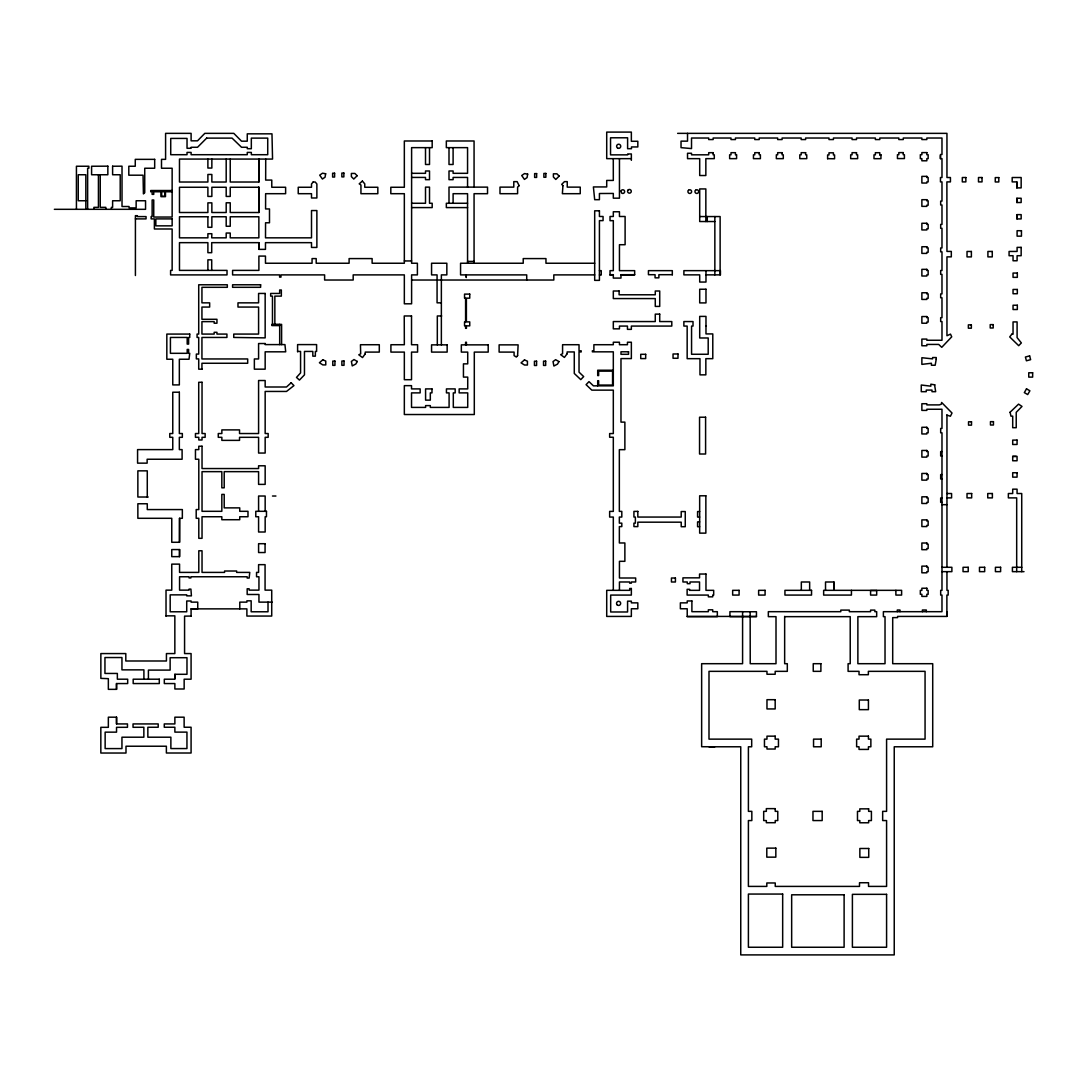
<?xml version="1.0" encoding="UTF-8"?>
<svg xmlns="http://www.w3.org/2000/svg" width="1087" height="1087" viewBox="0 0 1087 1087"><rect width="100%" height="100%" fill="white"/><g stroke="black" fill="none" stroke-linecap="round" stroke-linejoin="round"><path stroke-width="1.5" d="M116.54 723.928L116.54 717.189L108.347 717.189L108.347 727.325L100.833 727.325L100.833 753.033L125.997 753.033L125.997 746.226L166.379 746.226L166.379 753.006L191.081 753.006L191.081 727.244L184.138 727.244L184.124 717.189L174.871 717.189L174.871 723.928L164.273 723.928L164.273 727.244L174.871 727.244L174.871 732.122L186.95 732.122L186.95 748.563L170.876 748.563L170.876 737.203L147.846 737.203L147.846 727.271L158.199 727.244L158.199 723.928L133.035 723.928L133.035 727.298L143.851 727.271L143.851 737.203L121.948 737.203L121.948 748.59L105.14 748.59L105.14 732.149L116.54 732.149L116.54 727.325L127.478 727.298L127.478 723.928L116.54 723.928L116.54 717.148M148.416 679.198L148.416 670.095L170.129 670.095L170.129 657.703L186.978 657.703L186.978 674.293L174.885 674.293L174.871 679.198L164.314 679.198L164.314 683.56L174.871 683.56L174.871 688.995L184.151 688.995L184.151 679.198L191.081 679.198L191.081 653.572L184.573 653.572L184.573 616.139L191.081 616.057M265.717 159.069L265.663 180.075L271.777 180.075L271.777 187.263L285.623 187.263L285.623 193.69L265.622 193.69L265.581 208.949L269.494 208.949L269.494 222.781L265.554 222.781L265.513 237.836L311.507 237.836L311.507 210.552L316.874 210.552L316.874 247.442L311.507 247.442L311.507 242.659L265.473 242.659L265.473 249.371L258.896 249.371L258.869 242.659L211.707 242.659L211.707 252.687L207.889 252.687L207.889 242.659L179.477 242.659L179.477 270.391L227.02 270.391L227.02 274.902L170.591 274.902L170.591 270.391L172.14 270.391L172.14 228.99L154.381 228.99L154.381 218.895L151.134 218.895L151.134 216.598L152.139 216.598L152.139 199.994L153.743 199.994L153.743 217.047L172.14 217.047L172.14 168.24L161.501 168.24L161.501 159.354L165.591 159.354L165.591 133.361L191.108 133.361L191.108 140.821L197.535 140.821L204.804 133.361L233.8 133.361L241.531 141.174L247.265 141.174L247.265 133.837L271.981 133.837L272.552 159.069L179.477 159.069L179.477 182.018L207.889 182.018L207.889 174.463L211.856 174.463L211.856 182.018L226.191 182.018L226.191 159.069M677.636 133.361L946.954 133.361L946.954 177.521L950.432 177.521L950.432 181.896L946.886 181.896L946.954 251.423L951.315 251.423L951.315 256.858L946.954 256.858L946.954 335.734L950.5 334.117L951.709 336.834L941.763 347.324L938.706 344.43L926.844 344.43L926.844 345.761L921.871 345.761L921.871 339.09L926.844 339.09L926.844 340.258L941.981 340.258L941.981 321.562L940.676 321.562L940.676 317.676L941.981 317.676L941.981 297.784L940.676 297.784L940.676 293.898L941.981 293.898L941.981 274.372L940.676 274.372L940.676 270.486L941.981 270.486L941.981 251.831L940.676 251.831L940.676 247.945L941.981 247.945L941.981 228.297L940.676 228.297L940.676 224.411L941.981 224.411L941.981 204.995L940.676 204.995L940.676 201.109L941.981 201.109L941.981 181.896L940.459 181.896L940.459 177.521L941.981 177.521L941.981 158.648L940.459 158.648L940.445 155.509M879.804 154.843L880.946 154.843L880.946 158.688L873.989 158.688L873.989 154.843L875.361 154.843L875.361 152.71L879.804 152.71L879.804 154.843L880.946 154.843M736.592 154.802L735.437 154.816L735.451 152.683L731.007 152.683L730.994 154.802L729.635 154.816L729.635 158.648L736.592 158.648L736.578 154.938M631.357 158.648L606.709 158.648L606.709 132.098L631.357 132.098L631.357 141.283L637.824 141.283L637.824 146.949L631.479 146.949L631.479 148.702L627.607 148.702L627.607 137.791L610.541 137.791L610.541 154.857L627.688 154.857L627.688 153.96L631.357 153.96L631.357 160.332M827.615 158.648L834.571 158.784L834.571 154.938L833.43 154.938L833.43 152.805L828.987 152.805L828.987 154.938L827.615 154.938L827.615 158.784M112.613 166.243L122.016 166.175L122.016 206.516L129.054 206.516L129.054 207.916L136.147 207.916L136.147 200.755L145.549 200.755L145.549 209.315L54.35 209.315M411.606 173.322L425.506 173.322L425.506 170.985L429.514 170.985L429.514 179.668L425.506 179.668L425.506 177.426L411.606 177.426M1016.807 181.896L1012.187 181.896L1012.187 177.521L1021.155 177.521L1021.155 187.888L1016.834 187.888L1016.807 181.896L1016.807 187.888M258.869 182.018L258.869 159.069L258.869 182.018L230.24 182.018L230.24 159.069M258.869 187.263L230.24 187.263L230.24 196.434L226.191 196.434L226.191 187.263L211.856 187.263L211.856 196.434L207.889 196.434L207.889 187.263L179.477 187.263L179.477 212.508L207.889 212.508L207.889 202.848L211.856 202.848L211.856 212.508L226.191 212.508L226.191 202.793L230.24 202.793L230.24 212.508L258.869 212.508L258.869 187.263L258.869 212.508M172.14 190.524L150.726 190.524L150.726 191.76L152.139 191.76L152.139 194.356L153.743 194.356L153.743 191.76L160.958 191.76L160.958 196.652L165.482 196.652L165.482 191.76L172.14 191.76M1016.888 198.255L1021.155 198.255L1021.155 202.522L1016.902 202.522L1016.888 198.255L1016.888 202.522M85.832 200.755L78.25 200.755L78.25 174.749L85.832 174.749L85.832 209.315M411.606 203.269L425.506 203.269L425.506 187.127L429.514 187.127L429.514 203.269L432.178 203.269L432.178 207.59L411.606 207.59M467.559 203.269L446.336 203.269L446.336 207.59L467.559 207.59M1016.956 214.628L1021.155 214.628L1021.155 218.922L1016.97 218.922L1016.956 214.628L1016.956 218.922M699.702 216.558L720.124 216.558L720.124 274.862M135.413 218.895L146.052 218.895L146.052 216.598L137.329 216.598L137.329 215.674L135.413 215.674L135.413 275.514M714.852 221.531L699.702 221.531L699.702 188.934L705.843 188.934L705.843 221.531M404.337 260.948L411.606 260.948M467.559 261.41L474.068 261.41M594.684 263.244L545.959 263.244L545.959 258.584L523.227 258.584L523.227 263.244L460.562 263.244L460.562 274.889L526.719 274.889L526.719 280.025M599.426 270.649L601.247 270.649L601.247 274.997L599.426 274.997M610.024 274.698L613.313 274.698L613.313 278.095L620.976 278.095L620.976 274.698L634.659 274.698M672.309 274.698L658.885 274.698L658.885 277.837L655.067 277.837L655.067 274.698L648.436 274.698L648.436 270.649L672.309 270.649L672.309 274.862M594.684 274.889L553.813 274.889L553.813 280.025L411.606 280.025M610.024 274.794L613.313 274.794M620.976 274.794L634.659 274.794L634.659 270.649L619.454 270.649L619.454 244.711L625.107 244.724L625.107 216.49L619.454 216.49L619.454 211.761L613.313 211.761L613.313 216.49L610.024 216.49L610.024 220.688L613.313 220.62L613.313 270.649L610.024 270.649L610.024 274.997M705.979 274.862L720.436 274.862L720.436 270.649L683.886 270.649L683.886 274.862L699.702 274.862L699.702 282.049L705.979 282.049L705.979 270.649M441.363 302.825L437.069 302.825L437.069 274.889L431.566 274.889L431.566 263.244L446.839 263.244L446.839 274.889L441.363 274.889L441.363 344.864M441.675 315.964L437.314 315.964L437.314 344.864M271.954 324.66L279.685 324.66M279.685 325.584L271.954 325.584L271.954 324.388L281.601 324.388L281.601 344.593M297.593 351.441L300.569 351.441L300.569 372.895L296.493 377.42L299.441 380.083L304.469 374.852L304.469 351.441L312.825 351.441L312.825 356.169L315.352 356.169L315.352 351.441L316.602 351.441L316.602 344.593L297.593 344.593L297.593 351.821M202.033 369.172L198.717 369.172L198.717 358.9L196.339 358.9L196.339 354.077L198.717 354.077L198.717 337.446L197.073 337.446L197.073 334.076L198.717 334.076L198.717 284.78L227.319 284.78L227.319 287.308L201.937 287.308L201.937 302.852L209.655 302.852L209.655 307.064L201.937 307.064L201.937 319.293L216.952 319.293L216.952 323.206L214.166 323.206L214.166 321.63L201.937 321.63L201.937 334.076L214.166 334.076L214.166 332.309L216.952 332.309L216.952 334.076L226.925 334.076L226.925 337.446L201.937 337.446L201.937 358.955L247.687 358.955L247.687 363.262L201.937 363.262L201.937 369.172M613.313 370.232L597.701 370.232L597.701 375.586L598.638 375.586L598.638 371.143L612.565 371.143L612.565 385.07L598.638 385.07L598.638 380.722L597.701 380.722L597.701 385.844M934.589 384.852L935.662 391.687L931.994 391.687L931.994 390.084L926.246 390.084L926.246 391.687L921.273 391.687L921.273 385.015L930.839 386.17L930.839 384.187L934.915 384.852M946.709 415.057L950.418 416.239L952.008 413.019L941.641 402.489L941.342 404.201L939.277 404.894L926.844 404.894L926.844 403.725L921.871 403.725L921.871 410.397L926.844 410.397L926.844 409.255L941.981 409.255L941.981 428.441L940.676 428.441L940.676 432.816L941.981 432.816L941.981 590.336L940.676 590.336L940.676 595.078L941.981 595.078L941.981 611.682L883.378 611.682L883.378 616.655L885.022 616.655L885.022 663.695L857.874 663.695L857.874 616.655L876.679 616.655L876.679 611.682L874.858 611.682L874.858 610.106L870.578 610.106L870.578 611.682L849.327 611.682L849.327 610.106L840.794 610.106L840.794 611.682L768.332 611.682L768.332 616.655L776.009 616.655L776.009 663.695L750.234 663.695L750.152 611.75M941.981 451.608L940.676 451.608L940.676 455.983L941.981 455.983M1012.704 456.404L1017.065 456.404L1017.065 460.766L1012.704 460.766L1012.704 456.363L1016.223 456.404M941.981 474.611L940.676 474.611L940.676 478.973L941.981 478.973M946.954 493.525L951.587 493.525L951.587 497.887L946.954 497.887M272.484 496.025L275.921 496.025M148.185 497.017L137.859 497.017L137.859 470.848L147.275 470.848L147.275 497.017M941.981 497.968L940.676 497.968L940.676 502.343L941.981 502.343M941.981 504.681L946.954 504.681M699.661 511.556L697.582 511.556L697.582 517.059L699.661 517.059M179.491 518.295L182.344 518.295L182.344 509.572L147.275 509.572L147.275 503.757L137.859 503.757L137.859 518.295L171.76 518.295L171.76 542.277L179.559 542.277L179.559 518.295L179.491 542.277M699.661 521.882L697.582 521.882L697.582 526.706L699.661 526.706M179.559 549.56L171.76 549.56L171.76 556.639L179.559 556.639L179.559 549.56L179.491 556.639M941.981 567.292L951.886 567.292L951.886 571.653L941.981 571.653M1021.794 567.292L1012.405 567.292L1012.405 571.653L1024.008 571.653M833.865 581.993L833.865 590.336L833.987 581.993L825.522 581.993L825.522 590.336M272.144 602.13L258.951 602.13L258.951 594.494L247.17 594.494L247.17 588.774L249.14 588.774L249.14 590.132L258.951 590.132L258.951 576.762L256.546 576.762L256.546 572.401L258.584 572.401L258.584 564.656L265.065 564.656L265.065 590.132L271.723 590.132L271.723 616.057L246.885 616.057L246.885 608.869L191.081 608.869L191.081 616.139M191.081 608.869L197.739 608.869L197.739 602.13L191.081 602.13L191.081 600.989L186.719 600.989L186.719 611.777L170.183 611.777L170.183 594.861L186.719 594.861L186.719 595.853L191.421 595.866L190.918 589.113L189.056 589.113L189.056 590.132L179.559 590.132L179.559 576.762L189.056 576.762L189.056 577.904L190.918 577.904L190.918 576.762L247.17 576.762L247.17 578.053L249.14 578.053L249.779 572.401L236.653 572.401L236.653 571.015L224.561 571.015L224.561 572.401L202.033 572.401L202.033 550.783L198.799 550.783L198.799 572.401L179.559 572.401L179.559 564.126L171.76 564.126L171.76 590.132L166.026 590.132L166.026 616.302M742.584 611.75L756.457 611.75L756.457 616.655L729.934 616.655L729.934 611.682L742.584 611.682L742.584 663.695L701.645 663.695L701.645 746.715L714.825 746.783M166.026 615.853L174.844 615.853L174.844 653.572L166.433 653.572L166.433 660.991L125.807 660.991L125.807 653.572L100.86 653.572L100.86 678.37L108.347 678.655L108.347 689.348L116.54 689.348L116.526 683.56L127.682 683.56L127.682 679.198L117.355 679.198L117.355 673.451L104.95 673.451L104.95 657.54L121.948 657.54L121.948 669.864L143.905 669.864L143.905 679.198M687.215 616.424L756.457 616.424M946.954 571.653L946.954 590.336L948.163 590.336L948.163 595.078L946.886 595.078L946.886 616.424L897.59 616.424L897.59 617.606L892.699 617.606L892.699 663.695L932.714 663.695L932.714 746.783L894.234 746.783L894.234 954.902L740.75 954.902L740.75 746.783L708.996 746.783M784.651 616.655L850.224 616.655L850.224 663.695L848.091 663.695L848.091 671.345L859.029 671.345L859.029 674.714L868.364 674.714L868.364 671.345L925.064 671.345L925.064 739.133L886.584 739.133L886.584 811.35L882.658 811.35L882.658 820.563L886.584 820.563L886.584 886.408L868.527 886.408L868.527 882.739L859.504 882.739L859.504 886.408L775.248 886.408L775.248 882.97L766.824 882.97L766.824 886.408L748.399 886.408L748.399 820.563L751.837 820.563L751.837 811.35L748.399 811.35L748.399 746.783L751.688 746.783L751.688 739.133L708.996 739.133L708.996 671.345L766.974 671.345L766.974 674.253L775.18 674.253L775.18 671.345L787.314 671.345L787.314 663.695L784.651 663.695L784.651 616.424M946.872 611.682L946.954 616.424M116.486 683.56L116.54 689.348M258.883 242.659L258.896 249.371M1021.726 571.653L1021.726 493.525L1017.065 493.525L1017.065 489.164L1012.704 489.164L1012.704 493.525L1008.356 493.525L1008.356 497.887L1016.685 497.887L1016.685 571.653M946.954 415.057L946.954 567.292M940.445 158.648L940.445 154.517L941.981 154.517L941.981 138.022L926.844 138.022L926.844 139.557L921.871 139.557L921.871 138.022L903.27 138.022L903.27 139.557L898.827 139.557L898.827 138.022L879.804 138.022L879.804 139.557L875.361 139.557L875.361 138.022L856.502 138.022L856.502 139.557L852.059 139.557L852.059 138.022L833.43 138.022L833.43 139.557L828.987 139.557L828.987 138.022L805.616 138.022L805.616 139.557L801.173 139.557L801.173 138.022L782.096 138.022L782.096 139.557L777.653 139.557L777.653 138.022L759.202 138.022L759.202 139.557L754.758 139.557L754.758 138.022L735.437 138.022L735.437 139.557L730.994 139.557L730.994 138.022L713.14 138.022L713.14 139.557L708.697 139.557L708.697 138.022L691.522 138.022L691.522 148.579L681.033 147.642L681.033 141.147L687.527 141.147L687.527 133.361M926.314 611.682L926.314 610.011L922.401 610.011L922.401 611.682M899.982 611.682L899.982 610.011L897.291 610.011L897.291 611.682M895.878 590.336L895.878 595.078L901.612 595.078L901.612 590.336L823.647 590.336L823.647 595.078L851.434 595.078L851.434 590.336M809.652 590.336L809.652 581.993L801.323 581.993L801.323 590.336M714.852 216.558L714.852 274.862M707.27 216.558L707.27 221.531M619.454 158.648L619.454 198.174L613.313 198.174L613.313 193.445L599.426 193.513L599.426 199.682L594.684 199.682L593.393 186.937L606.709 186.937L606.709 180.428L613.313 180.428L613.285 158.648M619.441 590.336L619.441 581.98L629.672 581.98L629.672 583.162L631.357 583.162L631.357 581.98L635.664 581.98L635.664 577.999L619.441 577.999L619.441 561.313L624.876 561.313L624.876 542.97L619.359 542.97L619.359 526.597L621.805 526.597L621.805 523.146L619.345 523.146L619.345 517.059L621.805 517.045L621.805 511.393L619.345 511.393L619.345 449.665L624.876 449.665L624.876 422.123L620.976 422.123L620.976 358.588L631.357 358.588L631.357 342.228L627.457 342.228L627.457 344.715L619.454 344.715L619.454 342.228L613.313 342.228L613.313 344.715L593.882 344.715L593.882 350.816L592.374 350.816L592.374 351.835L613.313 351.835L613.313 385.844L593.42 385.844L588.991 381.632L586.083 384.676L591.817 390.138L613.313 390.138L613.313 433.564L609.644 433.564L609.644 437.246L613.313 437.246L613.313 511.393L609.644 511.393L609.644 517.059L613.313 517.059L613.313 590.336M474.068 187.127L474.068 140.984L446.336 140.984L446.336 147.642L467.559 147.642L467.559 173.322L453.102 173.322L453.102 170.985L448.999 170.985L448.999 179.668L453.102 179.668L453.102 177.426L467.559 177.426L467.559 187.127M474.068 263.244L474.068 193.69L487.533 193.69L487.533 187.127L448.999 187.127L448.999 203.269M467.559 263.244L467.559 193.69L453.102 193.69L453.102 203.269M466.432 344.864L466.432 342.256L465.589 342.256L465.589 344.864M466.282 274.889L466.282 277.565L465.671 274.889M453.102 147.642L453.102 164.49L448.999 164.49L448.999 147.642M429.514 147.642L429.514 164.49L425.506 164.49L425.506 147.642M279.685 324.388L279.685 344.593M274.848 324.66L274.848 296.126L281.343 296.126L281.343 289.998L279.658 289.998L279.658 293.449L270.663 293.449L270.663 296.126L272.47 296.126L272.47 324.66M268.013 602.13L268.013 611.777L251.165 611.777L251.165 600.826L246.885 600.826L246.885 602.13L239.792 602.13L239.792 608.869M265.16 511.311L265.16 496.025L258.584 496.025L258.584 511.311M211.856 159.069L211.856 168.05L207.889 168.05L207.889 159.069M211.707 270.391L211.707 259.82L207.889 259.82L207.889 270.391M174.885 674.293L174.885 678.587M112.613 166.175L112.613 174.749L120.209 174.749L120.209 200.755L112.613 200.755L112.613 207.345L111.377 207.345L111.377 209.315M105.819 209.315L105.819 207.345L100.249 207.345L100.249 174.749M98.428 174.749L98.428 207.345L93.89 207.345L93.89 209.315M87.639 209.315L87.639 168.227L88.862 168.227L88.862 166.243L76.43 166.243L76.43 209.315M705.979 326.073L705.979 333.913L712.787 333.913L712.787 358.669L705.843 358.669L705.843 374.852L699.974 374.852L699.974 358.669L687.161 358.669L687.161 326.073L683.872 326.073L683.872 321.562L693.017 321.562L693.017 326.073L691.563 326.073L691.563 354.267L708.194 354.267L708.194 337.975L699.702 337.975L699.702 316.399L705.979 316.399L705.979 326.073M1010.095 412.231L1010.951 416.144L1012.704 416.144L1012.704 427.707L1016.223 427.707L1016.223 412.326L1021.997 406.429L1018.56 404.133L1010.095 412.231M621.03 191.135L621.506 192.902A1.834 1.834 0 0 0 624.101 192.902A1.834 1.834 0 0 0 624.101 190.307A1.834 1.834 0 0 0 621.506 190.307L621.03 191.135M325.652 173.743L325.054 177.208L322.418 179.042L319.714 175.156L322.513 173.2L325.652 173.743M527.671 174.11L527.073 177.575L524.437 179.409L521.719 175.523L524.532 173.567L527.671 174.11M936.247 359.145L935.173 365.246L931.41 365.246L931.41 363.248L921.871 364.376L921.871 357.718L932.578 358.873L932.578 357.541L936.247 357.541L936.247 359.145M562.944 185.646L562.373 193.69L580.241 193.69L580.241 187.127L567.237 187.127L567.237 181.638L564.438 181.638L561.721 184.382L562.944 185.646M357.297 361.468L355.829 364.009L352.242 365.898L351.386 361.441L353.982 359.552L357.297 361.468M558.949 361.591L557.482 364.131L553.894 366.02L553.038 361.563L555.634 359.675L558.949 361.591M1026.508 388.833L1024.334 392.611L1027.704 394.567L1029.892 390.79L1026.508 388.833M365.246 353.859L362.514 357.555L358.764 354.783L360.68 353.859L360.449 344.728L379.295 344.728L379.295 352.093L365.246 352.093L365.246 353.859M567.142 353.737L564.411 357.433L560.661 354.647L562.577 353.737L562.577 344.715L579.031 344.715L579.031 350.816L581.192 350.816L581.192 351.943L579.031 351.943L579.031 372.148L583.678 376.578L580.771 379.621L574.276 373.452L574.276 351.943L567.142 351.943L567.142 353.737M628.137 190.008L627.851 190.374A1.834 1.834 0 0 0 627.838 192.222L628.137 192.603A1.834 1.834 0 0 0 630.732 192.603A1.834 1.834 0 0 0 630.732 190.008A1.834 1.834 0 0 0 628.137 190.008M688.479 190.307L688.193 190.687A1.834 1.834 0 0 0 688.193 192.521L688.479 192.902A1.834 1.834 0 0 0 691.074 192.902A1.834 1.834 0 0 0 691.074 190.307A1.834 1.834 0 0 0 688.479 190.307M695.517 190.307L695.232 190.687A1.834 1.834 0 0 0 695.218 192.521L695.517 192.902A1.834 1.834 0 0 0 698.112 192.902A1.834 1.834 0 0 0 698.112 190.307A1.834 1.834 0 0 0 695.517 190.307M1011.82 334.185L1009.714 336.916L1018.696 345.68L1021.359 342.935L1017.092 337.595L1017.092 321.915L1013.043 321.915L1013.043 334.185L1011.82 334.185M313.151 182.005L311.507 183.988L311.507 187.263L298.232 187.263L298.232 193.69L311.507 193.69L311.507 197.983L316.874 197.983L316.874 183.988L315.203 182.005L313.151 182.005M517.602 355.612L516.352 357.039L514.083 355.612L514.083 352.093L499.123 352.093L499.123 344.864L518.119 344.864L517.602 355.612M206.666 138.117L197.535 147.275L191.108 147.275L191.108 148.28L187.032 148.28L187.032 138.416L170.727 138.416L170.727 154.707L187.032 154.707L187.032 152.411L191.108 152.411L191.108 154.707L247.265 154.707L247.265 152.411L251.342 152.411L251.342 154.707L267.728 154.707L267.728 138.117L251.328 138.117L251.328 148.729L247.265 148.702L247.265 147.275L241.531 147.275L232.075 138.117L206.666 138.117M357.147 175.727L353.778 179.056L351.373 176.624L351.373 173.444L354.892 173.444L357.147 175.727M559.166 176.094L555.797 179.437L553.392 177.004L553.392 173.811L556.911 173.811L559.166 176.094M519.124 185.646L517.602 187.127L517.602 193.69L499.993 193.69L499.993 187.127L513.784 187.127L513.784 181.638L517.127 181.638L519.124 185.646M291.153 382.773L286.506 386.999L265.16 386.999L265.16 380.518L258.584 380.518L258.584 433.536L239.534 433.536L239.534 429.895L221.857 429.895L221.857 433.536L218.27 433.536L218.27 437.314L221.857 437.314L221.857 440.371L239.534 440.371L239.534 437.314L258.584 437.314L258.584 453.048L265.16 453.048L265.16 437.314L268.163 437.314L268.163 433.536L265.16 433.536L265.16 391.442L286.506 391.442L293.938 385.6L291.153 382.773M322.825 359.783L319.401 362.745L322.825 364.906L325.76 364.906L325.76 361.088L322.825 359.783M524.491 359.906L521.053 362.868L524.491 365.028L527.426 365.028L527.426 361.21L524.491 359.906M362.392 181.094L359.199 183.839L360.938 184.967L360.938 193.69L377.828 193.69L377.828 187.263L364.756 187.263L364.756 183.839L362.392 181.094M1029.62 355.897L1025.408 357.025L1026.413 360.789L1030.625 359.661L1029.62 355.897M432.178 140.984L404.337 140.984L404.337 187.263L390.817 187.263L390.817 193.69L404.337 193.69L404.337 263.244L372.121 263.244L372.121 258.584L349.104 258.584L349.104 263.244L316.195 263.244L316.195 258.584L312.064 258.584L312.064 263.244L265.473 263.244L265.473 256.084L258.896 256.084L258.896 270.391L232.591 270.391L232.591 274.902L279.604 274.889L279.604 277.117L280.976 277.117L280.976 274.889L324.619 274.889L324.619 280.025L353.18 280.025L353.18 274.889L404.337 274.889L404.337 303.803L411.606 303.803L411.606 274.889L417.394 274.889L417.394 263.244L411.606 263.244L411.606 147.642L432.178 147.642L432.178 140.984M713.14 152.683L708.697 152.683L708.697 154.816L691.522 154.816L691.522 153.267L687.527 153.267L687.527 158.648L699.702 158.648L699.702 175.523L705.843 175.523L705.843 158.648L714.281 158.648L714.281 154.816L713.14 154.816L713.14 152.683M759.242 152.683L754.758 152.683L754.758 154.802L753.44 154.816L753.44 158.648L760.397 158.648L760.397 154.802L759.242 154.802L759.242 152.683M782.137 152.683L777.653 152.683L777.653 154.816L776.335 154.816L776.335 158.648L783.292 158.648L783.292 154.816L782.137 154.816L782.137 152.683M805.616 152.683L801.173 152.683L801.173 154.816L799.801 154.816L799.801 158.648L806.758 158.648L806.758 154.816L805.616 154.816L805.616 152.683M856.502 152.683L852.059 152.683L852.059 154.816L850.673 154.816L850.673 158.648L857.643 158.661L857.643 154.816L856.502 154.816L856.502 152.683M903.27 152.601L898.827 152.601L898.827 154.734L897.454 154.734L897.454 158.566L904.411 158.566L904.411 154.734L903.27 154.734L903.27 152.601M926.844 152.601L921.871 152.601L921.871 154.734L920.336 154.734L920.336 158.648L921.871 158.648L921.871 160.794L926.844 160.794L926.844 158.648L928.149 158.648L928.149 154.734L926.844 154.734L926.844 152.601M154.68 159.354L135.264 159.354L135.264 166.243L128.809 166.243L128.809 175.197L143.063 175.197L143.416 193.894L144.734 192.671L144.734 168.24L154.68 168.24L154.68 159.354M107.844 166.175L91.593 166.243L91.593 174.749L107.844 174.749L107.844 166.175M343.859 173.064L341.861 173.064L341.861 176.896L343.859 176.896L343.859 173.064M334.606 173.227L332.622 173.227L332.622 177.059L334.606 177.059L334.606 173.227M545.864 173.431L543.88 173.431L543.88 177.263L545.864 177.263L545.864 173.431M536.625 173.594L534.641 173.594L534.641 177.426L536.625 177.426L536.625 173.594M926.844 176.366L921.871 176.366L921.871 183.037L926.844 183.037L926.844 181.896L928.149 181.896L928.149 177.521L926.844 177.521L926.844 176.366M965.854 177.521L962.308 177.521L962.308 181.896L965.854 181.896L965.854 177.521M982.037 177.521L978.49 177.521L978.49 181.896L982.037 181.896L982.037 177.521M998.804 177.589L995.257 177.589L995.257 181.964L998.804 181.964L998.804 177.589M164.966 191.76L161.678 191.76L161.678 196.271L164.966 196.271L164.966 191.76M926.844 199.695L921.871 199.695L921.871 206.367L926.844 206.367L926.844 205.212L928.149 205.212L928.149 200.85L926.844 200.85L926.844 199.695M599.426 210.81L594.684 210.81L594.684 280.364L599.426 280.364L599.426 220.62L603.068 220.62L603.068 216.49L599.426 216.49L599.426 210.81M207.889 216.761L179.477 216.761L179.477 237.836L207.889 237.836L207.889 233.719L211.856 233.719L211.707 237.836L226.191 237.836L226.191 233.039L230.24 233.039L230.24 237.836L258.869 237.836L258.869 216.761L230.24 216.761L230.24 226.259L226.191 226.259L226.191 216.761L211.856 216.761L211.856 227.292L207.889 227.292L207.889 216.761M172.14 218.895L155.835 218.895L155.835 225.851L172.14 225.851L172.14 218.895M926.844 223.27L921.871 223.27L921.871 229.941L926.844 229.941L926.844 228.786L928.149 228.786L928.149 224.425L926.844 224.425L926.844 223.27M1021.454 230.716L1017.092 230.716L1017.092 236.151L1021.454 236.151L1021.454 230.716M926.844 246.735L921.871 246.735L921.871 253.407L926.844 253.407L926.844 252.252L928.149 252.252L928.149 247.89L926.844 247.945L926.844 246.735M1021.155 247.374L1017.092 247.374L1017.092 251.45L1009.076 251.45L1009.076 255.717L1013.043 255.717L1013.043 260.771L1017.092 260.771L1017.092 255.717L1021.155 255.717L1021.155 247.374M971.384 251.464L967.022 251.464L967.022 256.899L971.384 256.899L971.384 251.464M992.268 251.45L987.906 251.45L987.906 256.885L992.268 256.885L992.268 251.45M926.844 269.345L921.871 269.345L921.871 276.016L926.844 276.016L926.844 274.875L928.149 274.875L928.149 270.514L926.844 270.514L926.844 269.345M1017.323 273.054L1013.043 273.054L1013.043 277.348L1017.323 277.348L1017.323 273.054M260.622 284.78L232.591 284.78L232.591 287.308L260.622 287.308L260.622 284.78M705.979 289.237L699.702 289.237L699.702 302.906L705.979 302.906L705.979 289.237M1017.323 289.455L1013.043 289.455L1013.043 293.735L1017.323 293.735L1017.323 289.455M619.101 291.003L613.313 291.003L613.313 298.572L655.271 298.572L655.271 306.412L659.714 306.412L659.714 291.003L655.271 291.003L655.271 294.781L619.101 294.781L619.101 291.003M926.844 292.77L921.871 292.77L921.871 299.441L926.844 299.441L926.844 298.3L928.149 298.3L928.149 293.898L926.844 293.938L926.844 292.77M265.16 293.449L258.584 293.449L258.584 302.852L237.985 302.852L237.985 307.064L258.584 307.064L258.584 334.076L233.746 334.076L233.746 337.446L265.16 337.88L265.16 293.449M469.747 294.115L464.543 294.115L464.543 298.164L465.589 298.164L465.589 321.888L464.543 321.888L464.543 325.855L465.589 325.855L465.589 328.315L466.432 328.315L466.432 325.855L469.747 325.855L469.747 321.888L466.391 321.888L466.391 298.164L469.747 298.164L469.747 294.115M1017.323 305.23L1013.043 305.23L1013.043 309.523L1017.323 309.523L1017.323 305.23M659.714 314.129L655.271 314.129L655.271 321.562L613.313 321.562L613.313 328.845L619.454 328.845L619.454 326.073L627.457 326.073L627.457 329.361L631.357 329.361L631.357 326.073L671.793 326.073L671.793 321.562L659.714 321.562L659.714 314.129M411.525 315.964L404.242 315.964L404.337 344.728L390.912 344.728L390.912 352.093L404.337 352.093L404.337 379.703L411.525 379.703L411.525 352.093L417.585 352.093L417.585 344.728L411.525 344.728L411.525 315.964M926.844 316.548L921.871 316.548L921.871 323.219L926.844 323.219L926.844 322.065L928.149 322.065L928.149 317.676L926.844 317.703L926.844 316.548M993.205 324.619L990.216 324.619L990.216 327.989L993.205 327.989L993.205 324.619M971.357 324.85L968.368 324.85L968.368 328.22L971.357 328.22L971.357 324.85M189.736 334.076L166.827 334.076L166.827 359.24L172.765 359.24L172.765 384.907L179.341 384.907L179.341 359.24L189.029 359.24L189.736 353.316L188.622 353.316L188.622 349.443L187.195 349.443L187.195 353.316L170.414 353.316L170.414 337.446L187.195 337.446L187.195 344.103L188.622 344.103L188.622 337.446L189.736 337.446L189.736 334.076M265.16 343.533L258.584 343.533L258.584 358.955L254.358 358.955L254.358 369.172L265.16 369.172L265.16 351.821L285.704 351.821L284.943 344.593L265.16 344.593L265.16 343.533M447.151 344.864L431.566 344.864L431.566 352.093L447.151 352.093L447.151 344.864M488.199 344.864L461.336 344.864L461.336 352.093L467.723 352.093L467.723 363.86L463.442 363.86L463.442 377.094L467.723 377.094L467.723 388.901L459.162 388.901L459.162 392.883L467.723 392.883L467.723 407.408L453.306 407.408L453.306 392.883L455.181 392.883L455.181 388.901L446.444 388.901L446.444 392.883L449.094 392.883L449.094 407.408L430.316 407.408L430.316 405.6L425.601 405.6L425.601 407.408L411.525 407.408L411.525 392.883L420.153 392.883L420.153 388.901L411.525 388.901L411.525 385.654L404.337 385.654L404.337 414.527L474.299 414.527L474.299 352.093L488.199 352.093L488.199 344.864M628.544 351.78L620.976 351.78L620.976 354.308L628.544 354.308L628.544 351.78M677.989 353.982L673.043 353.982L673.043 358.275L677.989 358.275L677.989 353.982M645.678 354.308L640.732 354.308L640.732 358.588L645.678 358.588L645.678 354.308M344.022 361.02L341.875 361.02L341.875 365.314L344.022 365.314L344.022 361.02M334.932 361.088L332.785 361.088L332.785 365.368L334.932 365.368L334.932 361.088M536.584 361.21L534.437 361.21L534.437 365.49L536.584 365.49L536.584 361.21M545.674 361.142L543.541 361.142L543.541 365.436L545.674 365.436L545.674 361.142M1032.65 372.759L1028.75 372.759L1028.75 377.121L1032.65 377.121L1032.65 372.759M202.033 382.284L198.717 382.284L198.717 433.536L195.456 433.536L195.456 437.314L198.799 437.314L198.799 439.977L202.033 439.977L202.033 437.314L205.144 437.314L205.144 433.536L202.033 433.536L202.033 382.284M431.974 388.901L425.574 388.901L425.601 400.138L430.316 400.138L430.316 392.883L431.974 392.883L431.974 388.901M179.341 392.217L172.765 392.217L172.765 433.536L169.776 433.536L169.776 437.314L172.765 437.314L172.765 449.61L137.573 449.61L137.573 463.144L147.139 463.144L147.139 459.244L182.1 459.244L182.1 449.61L179.341 449.61L179.341 437.314L182.344 437.314L182.344 433.536L179.341 433.536L179.341 392.217M705.599 417.218L699.552 417.218L699.552 454.013L705.599 454.013L705.599 417.218M993.45 421.647L990.461 421.647L990.461 425.017L993.45 425.017L993.45 421.647M971.506 421.783L968.531 421.783L968.531 425.153L971.506 425.153L971.506 421.783M926.844 427.286L921.871 427.286L921.871 433.958L926.844 433.958L926.844 432.816L928.149 432.816L928.149 428.441L926.844 428.441L926.844 427.286M1017.065 440.099L1012.704 440.099L1012.704 444.501L1017.065 444.461L1017.065 440.099M202.033 446.227L198.799 446.227L198.799 449.61L195.456 449.61L195.456 459.244L198.799 459.244L198.799 509.572L196.19 509.572L196.19 518.295L198.799 518.295L198.799 538.323L202.033 538.323L202.033 516.746L221.83 516.746L221.83 519.722L239.738 519.722L239.738 516.746L247.985 516.746L247.985 511.311L239.738 511.311L239.738 507.874L224.207 507.874L224.207 494.408L221.83 494.408L221.83 511.311L202.033 511.311L202.033 471.649L221.83 471.649L221.83 487.818L224.207 487.818L224.207 471.649L258.584 471.649L258.584 484.381L265.16 484.381L265.16 465.793L258.584 465.793L258.584 468.551L202.033 468.551L202.033 446.227M926.844 450.453L921.871 450.453L921.871 457.124L926.844 457.124L926.844 455.983L928.149 455.983L928.149 451.608L926.844 451.608L926.844 450.453M1017.065 472.777L1012.704 472.736L1012.704 477.139L1017.065 477.139L1017.065 472.777M926.844 473.456L921.871 473.456L921.871 480.128L926.844 480.128L926.844 478.973L928.149 478.973L928.149 474.611L926.844 474.611L926.844 473.456M971.669 493.525L967.022 493.525L967.022 497.887L971.669 497.887L971.669 493.525M992.377 493.525L987.743 493.525L987.743 497.887L992.377 497.887L992.377 493.525M705.857 495.794L699.661 495.794L699.661 533.133L705.857 533.133L705.857 495.794M926.844 496.813L921.871 496.813L921.871 503.485L926.844 503.485L926.844 502.343L928.149 502.343L928.149 497.968L926.844 497.968L926.844 496.813M266.464 511.311L255.785 511.311L255.785 516.746L258.584 516.746L258.584 532.005L265.16 532.005L265.16 516.746L266.464 516.746L266.464 511.311M637.824 511.393L633.925 511.393L633.925 517.059L635.379 517.059L635.379 523.146L633.925 523.146L633.925 526.597L637.824 526.597L637.824 522.181L681.209 522.181L681.209 526.706L685.258 526.706L685.258 511.556L681.209 511.556L681.209 517.059L637.824 517.059L637.824 511.393M926.844 519.885L921.871 519.885L921.871 526.556L926.844 526.556L926.844 525.401L928.149 525.401L928.149 521.04L926.844 521.04L926.844 519.885M926.844 543.011L921.871 543.011L921.871 549.682L926.844 549.682L926.844 548.541L928.149 548.541L928.149 544.179L926.844 544.179L926.844 543.011M265.065 543.704L258.584 543.704L258.584 552.536L265.065 552.536L265.065 543.704M926.844 566.137L921.871 566.137L921.871 572.808L926.844 572.808L926.844 571.653L928.149 571.653L928.149 567.292L926.844 567.292L926.844 566.137M968.218 567.292L963.041 567.292L963.041 571.653L968.218 571.653L968.218 567.292M984.673 567.292L979.482 567.292L979.482 571.653L984.673 571.653L984.673 567.292M1000.611 567.292L995.42 567.292L995.42 571.653L1000.611 571.653L1000.611 567.292M705.966 574.031L699.539 574.031L699.539 577.849L682.935 577.849L682.935 581.98L687.283 581.98L687.283 583.665L690.014 583.665L690.014 581.98L699.539 581.98L699.539 590.336L689.566 590.336L689.566 589.317L687.12 589.317L687.12 595.078L708.344 595.078L708.344 596.831L712.719 596.831L712.719 595.078L713.683 595.078L713.683 590.336L705.966 590.336L705.966 574.031M675.421 578.012L671.44 578.012L671.44 581.993L675.421 581.993L675.421 578.012M926.844 588.23L921.871 588.23L921.871 590.363L920.336 590.363L920.336 594.276L921.871 594.276L921.871 596.423L926.844 596.423L926.844 594.276L928.149 594.276L928.149 590.363L926.844 590.363L926.844 588.23M631.357 588.502L629.686 588.502L629.686 590.336L606.709 590.336L606.709 616.424L631.357 616.424L631.357 608.761L637.824 608.761L637.824 602.864L631.357 602.864L631.357 601.165L627.579 601.165L627.579 611.981L610.677 611.981L610.677 595.078L631.357 595.078L631.357 588.502M739.092 590.336L732.652 590.336L732.652 595.078L739.092 595.078L739.092 590.336M765.085 590.336L758.631 590.336L758.631 595.078L765.085 595.078L765.085 590.336M811.541 590.336L784.936 590.336L784.936 595.078L811.541 595.078L811.541 590.336M876.679 590.567L870.578 590.567L870.578 595.078L876.679 595.078L876.679 590.567M691.889 600.962L687.215 600.962L687.215 602.864L680.367 602.864L680.367 608.761L687.215 608.761L687.215 616.655L717.338 616.655L717.338 611.682L712.719 611.682L712.719 609.807L708.344 609.807L708.344 611.682L691.889 611.682L691.889 600.962M820.889 663.695L813.239 663.695L813.239 671.345L820.889 671.345L820.889 663.695M159.286 679.198L133.185 679.198L133.185 683.56L159.286 683.56L159.286 679.198M775.18 699.688L766.974 699.688L766.974 708.941L775.18 708.941L775.18 699.688M868.431 700.014L859.287 700.014L859.287 709.648L868.431 709.648L868.431 700.014M775.18 736.157L766.974 736.157L766.974 739.133L764.46 739.133L764.46 746.783L766.974 746.783L766.974 749.025L775.18 749.025L775.18 746.783L778.455 746.783L778.455 739.133L775.18 739.133L775.18 736.157M868.431 736.157L859.029 736.157L859.029 739.133L856.624 739.133L856.624 746.783L859.029 746.783L859.029 749.419L868.431 749.419L868.431 746.783L870.864 746.783L870.864 739.133L868.431 739.133L868.431 736.157M821.201 739.133L813.552 739.133L813.552 746.783L821.201 746.783L821.201 739.133M775.235 808.633L766.335 808.633L766.335 811.35L763.685 811.35L763.685 820.563L766.335 820.563L766.335 822.71L775.235 822.71L775.235 820.563L777.776 820.563L777.776 811.35L775.235 811.35L775.235 808.633M868.649 808.85L859.817 808.85L859.817 811.35L857.48 811.35L857.48 820.563L859.817 820.563L859.817 822.777L868.649 822.777L868.649 820.563L871.407 820.563L871.407 811.35L868.649 811.35L868.649 808.85M822.18 811.35L812.967 811.35L812.967 820.563L822.18 820.563L822.18 811.35M775.833 848.132L766.797 848.132L766.797 857.154L775.833 857.154L775.833 848.132M868.73 848.485L859.858 848.485L859.858 857.358L868.73 857.358L868.73 848.485M782.667 894.057L748.399 894.057L748.399 947.253L782.667 947.253L782.667 894.057M886.584 894.343L852.398 894.343L852.398 947.253L886.584 947.253L886.584 894.343M844.11 894.805L791.662 894.805L791.662 947.253L844.11 947.253L844.11 894.805M617.144 604.834A2.065 2.065 0 0 0 620.595 603.91A2.065 2.065 0 0 0 618.068 601.383A2.065 2.065 0 0 0 617.144 604.834M617.647 148.063A2.065 2.065 0 0 0 620.745 146.283A2.065 2.065 0 0 0 617.647 144.489A2.065 2.065 0 0 0 617.647 148.063"/></g></svg>
